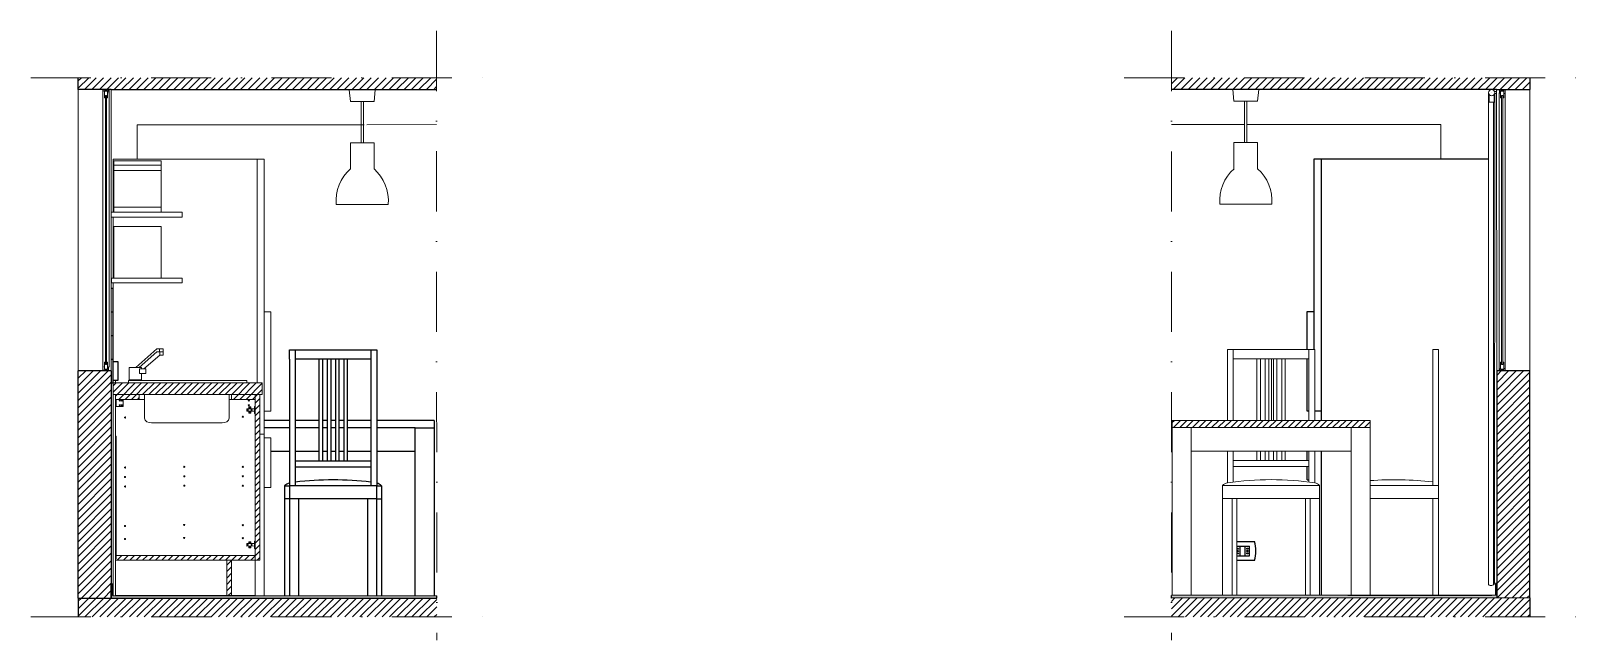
# Model space of a CAD drawing. Header units: millimetres. Extents: x 2019 to 2683, y 1682 to 2618.
# Drawn here: x 2024 to 2678, y 1682 to 1940 of the extents above; entities that cross this region are included whole.
import ezdxf

# ---------------------------------------------------------------- set-up
doc = ezdxf.new("R2010")
doc.units = ezdxf.units.MM
doc.linetypes.add('DASHDOTX2', pattern=[50.8, 25.4, -12.7, 0, -12.7])
for name, color, linetype, lineweight in [('Accessori', 161, 'Continuous', 15), ('Arredi', 61, 'Continuous', 18), ('Campiture', 11, 'Continuous', 18), ('Giunzioni', 3, 'Continuous', 18), ('Linee tratto punto', 100, 'Continuous', 18), ('Serramenti', 120, 'Continuous', 18)]:
    doc.layers.add(name, color=color, linetype=linetype, lineweight=lineweight)
for name, color, linetype in [('Battiscopa e pavimento', 34, 'Continuous'), ('Campitura', 11, 'Continuous'), ('Muri', 7, 'Continuous'), ('Oggetti dietro', 80, 'Continuous'), ('Piastrelle parete', 34, 'Continuous'), ('Prese', 161, 'Continuous')]:
    doc.layers.add(name, color=color, linetype=linetype)

msp = doc.modelspace()

# ---------------------------------------------------------------- hatches: boundary and pattern name
at = {"layer": 'Battiscopa e pavimento'}
h = msp.add_hatch(color=256, dxfattribs=at)
h.dxf.hatch_style = 1
h.paths.add_polyline_path([(2058.36, 1699.99), (2058.36, 1705.99), (2058.86, 1705.99), (2058.86, 1700.99), (2195.99, 1700.97), (2195.99, 1699.97)])
h = msp.add_hatch(color=256, dxfattribs=at)
h.dxf.hatch_style = 1
h.paths.add_polyline_path([(2644.33, 1700.08), (2644.33, 1706.08), (2643.83, 1706.08), (2643.83, 1701.24), (2506.74, 1701.1), (2506.74, 1699.97)])
at = {"layer": 'Campitura'}
h = msp.add_hatch(dxfattribs=at)
h.set_pattern_fill('ANSI31', color=256, scale=0.7)
h.paths.add_polyline_path([(2195.96, 1915.03), (2195.96, 1919.99), (2044.36, 1919.97), (2044.36, 1915.01), (2058.36, 1915.01)])
h = msp.add_hatch(dxfattribs=at)
h.set_pattern_fill('ANSI31', color=256, scale=0.7)
h.set_pattern_definition([(45, (968.2634, -557.755), (-1.5715448, 1.5715448), [])])
h.paths.add_polyline_path([(2658.32, 1915.02), (2658.32, 1919.98), (2506.72, 1919.97), (2506.72, 1915.01), (2532.73, 1915.01), (2532.72, 1915.02), (2543.72, 1915.02), (2644.32, 1915.02)])
h.paths.add_polyline_path([(2658.35, 1796.12), (2644.35, 1796.12), (2644.37, 1700), (2658.36, 1700)])
h = msp.add_hatch(dxfattribs=at)
h.set_pattern_fill('ANSI31', color=256, scale=0.7)
edge = h.paths.add_edge_path()
edge.add_line((2058.36, 1796.11), (2044.36, 1796.11))
edge.add_line((2044.36, 1699.99), (2044.36, 1796.11))
edge.add_line((2058.36, 1796.11), (2058.36, 1699.99))
edge.add_line((2044.36, 1699.99), (2195.99, 1699.99))
at = {"layer": 'Campiture'}
h = msp.add_hatch(dxfattribs=at)
h.set_pattern_fill('ANSI31', color=256, scale=0.7)
h.paths.add_polyline_path([(2195.99, 1699.99), (2195.99, 1700.97), (2195.99, 1700.97), (2195.98, 1692.01), (2044.35, 1691.99), (2044.36, 1699.99), (2058.36, 1699.99), (2058.36, 1705.99), (2058.36, 1699.99), (2058.36, 1699.99)])
h = msp.add_hatch(dxfattribs=at)
h.set_pattern_fill('ANSI31', color=256, scale=0.7)
h.set_pattern_definition([(45, (462.3724, -0.047), (-1.5715448, 1.5715448), [])])
h.paths.add_polyline_path([(2658.36, 1699.94), (2658.36, 1700.92), (2658.36, 1700.92), (2658.35, 1692.05), (2506.72, 1692.03), (2506.74, 1699.94), (2520.73, 1699.94), (2520.73, 1699.97), (2520.73, 1699.97), (2520.73, 1699.94)])
at = {"layer": 'Oggetti dietro'}
h = msp.add_hatch(dxfattribs=at)
h.set_pattern_fill('ANSI31', color=256, scale=0.6)
h.paths.add_polyline_path([(2122.17, 1790.99), (2059.17, 1790.99), (2059.17, 1785.99), (2122.17, 1785.99)])
h.paths.add_polyline_path([(2070.17, 1785.99), (2060.17, 1785.99), (2060.17, 1783.99), (2063.37, 1783.99), (2070.17, 1783.99)])
h.paths.add_polyline_path([(2119.17, 1785.99), (2109.17, 1785.99), (2109.17, 1783.99), (2119.17, 1783.99)])
h.paths.add_polyline_path([(2121.17, 1785.99), (2119.17, 1785.99), (2119.17, 1783.99), (2119.17, 1780.99), (2119.17, 1780.99), (2119.17, 1778), (2119.17, 1715.99), (2121.17, 1715.99)])
h.paths.add_polyline_path([(2119.17, 1717.99), (2060.37, 1717.99), (2060.37, 1716.49), (2060.17, 1716.49), (2060.17, 1715.99), (2119.17, 1715.99)])
h.paths.add_polyline_path([(2109.17, 1715.99), (2107.17, 1715.99), (2107.17, 1700.99), (2109.17, 1700.99)])
h = msp.add_hatch(dxfattribs=at)
h.set_pattern_fill('ANSI31', color=256, scale=0.6)
h.paths.add_polyline_path([(2590.76, 1775.1), (2507.06, 1775.1), (2507.06, 1772.1), (2590.76, 1772.1)])
at = {"layer": 'Serramenti'}
for points in [[(2055.02, 1913.34), (2054.77, 1913.34), (2054.77, 1915.01), (2057.4, 1915.01), (2057.4, 1913.34), (2057.15, 1913.34), (2057.15, 1914.76), (2055.02, 1914.76)], [(2054.77, 1915), (2057.4, 1915), (2057.4, 1913.34), (2057.15, 1913.34), (2057.15, 1914.75), (2055.02, 1914.75), (2055.02, 1913.34), (2054.77, 1913.34)], [(2647.94, 1915.02), (2645.32, 1915.02), (2645.32, 1913.35), (2645.57, 1913.35), (2645.57, 1914.77), (2647.69, 1914.77), (2647.69, 1913.35), (2647.94, 1913.35)], [(2647.69, 1913.35), (2647.94, 1913.35), (2647.94, 1915.02), (2645.32, 1915.02), (2645.32, 1913.35), (2645.57, 1913.35), (2645.57, 1914.77), (2647.69, 1914.77)], [(2054.78, 1796.11), (2057.4, 1796.11), (2057.4, 1797.77), (2057.15, 1797.77), (2057.15, 1796.36), (2055.03, 1796.36), (2055.03, 1797.77), (2054.78, 1797.77)], [(2055.03, 1797.77), (2054.78, 1797.77), (2054.78, 1796.11), (2057.4, 1796.11), (2057.4, 1797.77), (2057.15, 1797.77), (2057.15, 1796.36), (2055.03, 1796.36)], [(2647.95, 1796.12), (2645.32, 1796.12), (2645.32, 1797.79), (2645.57, 1797.79), (2645.57, 1796.37), (2647.7, 1796.37), (2647.7, 1797.79), (2647.95, 1797.79)], [(2647.7, 1797.78), (2647.95, 1797.78), (2647.95, 1796.12), (2645.32, 1796.12), (2645.32, 1797.78), (2645.57, 1797.78), (2645.57, 1796.37), (2647.7, 1796.37)]]:
    msp.add_hatch(color=256, dxfattribs=at).paths.add_polyline_path(points)

# ---------------------------------------------------------------- linework, layer by layer
at = {"layer": 'Accessori'}
for p, q in [((2169.97, 1914.92), (2158.97, 1914.92)), ((2158.97, 1914.92), (2159.47, 1909.92)), ((2169.47, 1909.92), (2159.47, 1909.92)), ((2163.97, 1892.42), (2163.97, 1909.92)), ((2164.97, 1892.42), (2164.97, 1909.92)), ((2169.97, 1914.92), (2169.47, 1909.92)), ((2532.72, 1915.02), (2533.22, 1910.02)), ((2532.72, 1915.02), (2543.72, 1915.02)), ((2533.22, 1910.02), (2543.22, 1910.02)), ((2537.72, 1892.52), (2537.72, 1910.02)), ((2538.72, 1892.52), (2538.72, 1910.02)), ((2543.72, 1915.02), (2543.22, 1910.02)), ((2159.47, 1892.42), (2159.47, 1881.42)), ((2169.47, 1892.42), (2159.47, 1892.42)), ((2169.47, 1892.42), (2169.47, 1881.42)), ((2533.22, 1892.52), (2543.22, 1892.52)), ((2533.22, 1892.52), (2533.22, 1881.52)), ((2543.22, 1892.52), (2543.22, 1881.52)), ((2079.45, 1884.83), (2059.37, 1884.83)), ((2059.37, 1884.83), (2059.37, 1863.07)), ((2079.45, 1863.07), (2079.45, 1884.83)), ((2079.45, 1882.94), (2059.37, 1882.94)), ((2079.45, 1880.76), (2059.37, 1880.76)), ((2079.45, 1865.22), (2059.37, 1865.22)), ((2175.47, 1866.42), (2153.47, 1866.42)), ((2527.22, 1866.52), (2549.22, 1866.52)), ((2059.37, 1863.07), (2079.45, 1863.07)), ((2079.45, 1857.05), (2059.37, 1857.05)), ((2059.37, 1857.05), (2059.37, 1835.29)), ((2079.45, 1835.29), (2079.45, 1857.05)), ((2059.37, 1835.29), (2079.45, 1835.29)), ((2060.17, 1783.99), (2060.17, 1780.99)), ((2060.17, 1780.99), (2063.37, 1780.99)), ((2060.36, 1780.98), (2060.36, 1783.99)), ((2063.37, 1780.99), (2063.37, 1783.99)), ((2118.87, 1779.99), (2115.67, 1779.99)), ((2115.67, 1779.99), (2115.67, 1778.99)), ((2115.67, 1778.99), (2118.87, 1779)), ((2116.57, 1780.79), (2116.57, 1779.99)), ((2116.57, 1780.79), (2116.57, 1780.79)), ((2116.57, 1780.79), (2117.37, 1780.79)), ((2116.57, 1778.19), (2116.57, 1778.99)), ((2117.37, 1779.99), (2117.37, 1780.79)), ((2117.37, 1778.99), (2117.37, 1778.19)), ((2119.17, 1780.99), (2118.87, 1780.99)), ((2118.87, 1780.99), (2118.87, 1778)), ((2119.17, 1780.99), (2119.17, 1778)), ((2116.57, 1778.19), (2117.37, 1778.19)), ((2119.17, 1778), (2118.87, 1778)), ((2060.17, 1768.39), (2060.37, 1768.39)), ((2060.37, 1716.49), (2060.37, 1768.39)), ((2118.87, 1722.98), (2115.66, 1722.98)), ((2115.66, 1722.98), (2115.66, 1721.98)), ((2115.66, 1721.98), (2118.87, 1721.99)), ((2116.57, 1723.78), (2116.57, 1722.98)), ((2116.57, 1723.78), (2116.57, 1723.78)), ((2116.57, 1723.78), (2117.37, 1723.78)), ((2116.57, 1721.18), (2116.57, 1721.98)), ((2116.57, 1721.18), (2117.37, 1721.18)), ((2117.37, 1722.98), (2117.37, 1723.78)), ((2117.37, 1721.98), (2117.37, 1721.18)), ((2119.16, 1723.98), (2118.86, 1723.98)), ((2118.86, 1723.98), (2118.87, 1720.99)), ((2119.17, 1720.99), (2118.87, 1720.99)), ((2119.16, 1723.98), (2119.17, 1720.99)), ((2060.37, 1716.49), (2060.17, 1716.49))]:
    msp.add_line(p, q, dxfattribs=at)
at = {"layer": 'Accessori', "lineweight": 20, "transparency": 33554687}
for p, q in [((2640.88, 1913.65), (2640.88, 1909.65)), ((2640.88, 1909.65), (2640.89, 1705.72)), ((2640.88, 1909.65), (2641.18, 1909.65)), ((2641.18, 1909.65), (2641.18, 1912.81)), ((2641.18, 1909.65), (2643.22, 1909.65)), ((2643, 1705.58), (2643, 1909.65)), ((2643.22, 1909.65), (2643.22, 1912.81)), ((2643.52, 1909.65), (2643.22, 1909.65)), ((2643.41, 1914.17), (2644.32, 1914.17)), ((2643.52, 1909.65), (2643.42, 1706.08)), ((2643.52, 1913.65), (2643.52, 1909.65)), ((2643.52, 1913.24), (2644.32, 1913.24))]:
    msp.add_line(p, q, dxfattribs=at)
for radius in [1.32, 0.00848]:
    msp.add_circle((2642.2, 1913.65), radius, dxfattribs=at)
at = {"layer": 'Accessori'}
for centre, radius in [((2061.96, 1783.49), 0.25), ((2061.96, 1781.49), 0.25), ((2062.79, 1783.49), 0.25), ((2062.79, 1781.49), 0.25), ((2116.07, 1779.49), 0.2), ((2116.54, 1783.49), 0.25), ((2116.55, 1781.49), 0.25), ((2116.97, 1780.39), 0.2), ((2117.69, 1779.49), 0.2), ((2064.16, 1776.32), 0.248), ((2113.99, 1776.64), 0.248), ((2116.97, 1778.59), 0.2), ((2064.16, 1755.15), 0.248), ((2089.24, 1755.47), 0.248), ((2113.99, 1755.47), 0.248), ((2064.16, 1751.15), 0.248), ((2064.16, 1747.15), 0.248), ((2089.24, 1751.47), 0.248), ((2089.24, 1747.47), 0.248), ((2113.99, 1751.47), 0.248), ((2113.99, 1747.47), 0.248), ((2064.16, 1730.45), 0.248), ((2089.21, 1730.89), 0.248), ((2113.99, 1730.77), 0.248), ((2064.16, 1724.95), 0.248), ((2089.21, 1725.39), 0.248), ((2113.99, 1725.27), 0.248), ((2116.06, 1722.48), 0.2), ((2116.97, 1723.38), 0.2), ((2116.97, 1721.58), 0.2), ((2117.69, 1722.48), 0.2)]:
    msp.add_circle(centre, radius, dxfattribs=at)
for centre, start, end in [((2171.28, 1868), 131.34561, 185.05145), ((2157.66, 1868), 354.94843, 48.65427), ((2545.04, 1868.09), 131.34567, 185.05151), ((2531.41, 1868.09), 354.94849, 48.65433)]:
    msp.add_arc(centre, 17.88, start, end, dxfattribs=at)
at = {"layer": 'Accessori', "lineweight": 20, "transparency": 33554687}
msp.add_arc((2642.02, 1706.81), 1.57, 223.96717, 332.42394, dxfattribs=at)
at = {"layer": 'Arredi'}
for p, q in [((2059.17, 1885.5), (2123.07, 1885.49)), ((2059.17, 1885.5), (2059.17, 1863.07)), ((2120.07, 1885.49), (2120.07, 1790.99)), ((2123.07, 1885.49), (2123.07, 1700.98)), ((2088.36, 1861.04), (2058.36, 1861.07)), ((2058.37, 1863.07), (2088.36, 1863.07)), ((2059.17, 1861.07), (2059.17, 1835.29)), ((2088.36, 1863.07), (2088.36, 1861.04)), ((2058.35, 1835.29), (2088.33, 1835.29)), ((2088.33, 1833.25), (2058.35, 1833.29)), ((2059.17, 1833.29), (2059.17, 1830.99)), ((2088.33, 1835.29), (2088.33, 1833.25)), ((2125.88, 1821.02), (2123.07, 1821.02)), ((2125.88, 1778.94), (2125.88, 1821.02)), ((2068.72, 1797.51), (2077.66, 1805.34)), ((2077.66, 1805.34), (2080.27, 1805.34)), ((2078.82, 1802.74), (2078.8, 1805.34)), ((2080.27, 1805.34), (2080.27, 1804.03)), ((2530.41, 1805.1), (2567.41, 1805.1)), ((2530.41, 1805.1), (2530.41, 1775.1)), ((2532.91, 1805.1), (2532.91, 1775.1)), ((2564.91, 1805.1), (2564.91, 1775.1)), ((2567.41, 1805.1), (2567.41, 1775.1)), ((2619.76, 1805.1), (2617.26, 1805.1)), ((2617.26, 1805.1), (2617.26, 1747.6)), ((2619.76, 1701.1), (2619.76, 1805.1)), ((2077.66, 1804.03), (2070.21, 1797.51)), ((2078.82, 1802.74), (2072.08, 1796.86)), ((2080.27, 1804.03), (2077.66, 1804.03)), ((2080.27, 1802.73), (2078.8, 1802.73)), ((2080.27, 1804.03), (2080.27, 1802.73)), ((2564.91, 1801.1), (2532.91, 1801.1)), ((2542.91, 1801.1), (2542.92, 1775.1)), ((2544.41, 1801.1), (2544.41, 1775.1)), ((2546.41, 1801.1), (2546.41, 1775.1)), ((2547.91, 1801.1), (2547.91, 1775.1)), ((2549.05, 1801.1), (2549.05, 1775.1)), ((2549.91, 1801.1), (2549.91, 1775.1)), ((2551.41, 1801.1), (2551.41, 1775.1)), ((2553.41, 1801.1), (2553.41, 1775.1)), ((2554.91, 1801.1), (2554.91, 1775.1)), ((2060.18, 1790.99), (2060.18, 1792.02)), ((2065.67, 1790.99), (2065.67, 1791.99)), ((2065.67, 1791.99), (2111.46, 1791.98)), ((2065.9, 1794.9), (2065.9, 1797.51)), ((2065.9, 1797.51), (2071.12, 1797.51)), ((2065.9, 1792.3), (2065.9, 1794.9)), ((2071.12, 1792.3), (2065.9, 1792.3)), ((2066.39, 1797.51), (2068.71, 1797.51)), ((2066.39, 1792.3), (2066.39, 1791.99)), ((2067.2, 1791.99), (2067.2, 1792.3)), ((2069.81, 1792.3), (2069.81, 1791.99)), ((2069.84, 1792.3), (2069.84, 1791.99)), ((2070.31, 1794.9), (2070.31, 1796.86)), ((2070.31, 1796.86), (2072.92, 1796.86)), ((2072.92, 1794.9), (2070.31, 1794.9)), ((2071.12, 1797.51), (2071.12, 1796.86)), ((2071.12, 1794.9), (2071.12, 1792.3)), ((2072.92, 1796.86), (2072.92, 1794.9)), ((2111.46, 1791.98), (2115.67, 1791.98)), ((2115.67, 1791.98), (2115.67, 1790.99)), ((2059.17, 1785.99), (2059.17, 1790.99)), ((2059.17, 1790.99), (2122.17, 1790.99)), ((2059.17, 1785.99), (2122.17, 1785.99)), ((2059.17, 1785.99), (2059.17, 1700.99)), ((2060.17, 1700.99), (2060.17, 1785.99)), ((2064.67, 1790.99), (2116.67, 1790.99)), ((2070.17, 1783.99), (2070.17, 1785.99)), ((2072.37, 1785.99), (2072.37, 1775.99)), ((2108.23, 1785.99), (2108.23, 1775.99)), ((2109.17, 1783.99), (2109.17, 1785.99)), ((2119.17, 1785.99), (2119.17, 1700.99)), ((2121.17, 1715.99), (2121.17, 1785.99)), ((2122.17, 1785.99), (2122.17, 1790.99)), ((2060.17, 1783.99), (2070.17, 1783.99)), ((2070.17, 1783.99), (2072.37, 1783.99)), ((2108.23, 1783.99), (2109.17, 1783.99)), ((2119.17, 1783.99), (2109.17, 1783.99)), ((2123.07, 1778.94), (2125.88, 1778.94)), ((2075.3, 1773.99), (2105.3, 1773.99)), ((2590.76, 1775.1), (2507.06, 1775.1)), ((2507.06, 1775.1), (2507.06, 1772.1)), ((2590.76, 1775.1), (2590.76, 1701.19)), ((2123.07, 1769.24), (2121.17, 1769.24)), ((2125.88, 1767.74), (2123.07, 1767.74)), ((2125.88, 1746.7), (2125.88, 1767.74)), ((2507.06, 1772.1), (2590.76, 1772.1)), ((2507.06, 1772.1), (2507.06, 1701.1)), ((2515.06, 1701.11), (2515.06, 1772.1)), ((2582.76, 1701.18), (2582.76, 1772.1)), ((2582.76, 1762.07), (2515.06, 1762.07)), ((2530.41, 1762.1), (2530.41, 1748.68)), ((2532.91, 1762.1), (2532.91, 1749.02)), ((2542.92, 1762.1), (2542.92, 1758.1)), ((2544.41, 1762.1), (2544.41, 1758.1)), ((2546.41, 1762.1), (2546.41, 1758.1)), ((2547.91, 1762.1), (2547.91, 1758.1)), ((2549.91, 1762.1), (2549.91, 1758.1)), ((2551.41, 1762.1), (2551.41, 1758.1)), ((2553.41, 1762.1), (2553.41, 1758.1)), ((2554.91, 1762.1), (2554.91, 1758.1)), ((2564.91, 1762.1), (2564.91, 1749.02)), ((2567.41, 1762.1), (2567.41, 1748.68)), ((2532.91, 1758.1), (2564.91, 1758.1)), ((2532.91, 1755.6), (2564.91, 1755.6)), ((2123.07, 1746.7), (2125.88, 1746.7)), ((2528.41, 1747.6), (2530.41, 1747.6)), ((2528.41, 1747.6), (2528.41, 1701.1)), ((2567.41, 1747.6), (2530.41, 1747.6)), ((2567.41, 1747.6), (2569.41, 1747.6)), ((2569.41, 1747.6), (2569.41, 1701.16)), ((2590.76, 1747.6), (2619.76, 1747.6)), ((2530.41, 1742.1), (2528.41, 1742.1)), ((2567.41, 1742.1), (2530.41, 1742.1)), ((2532.41, 1742.1), (2532.41, 1701.1)), ((2534.41, 1701.1), (2534.41, 1742.1)), ((2563.41, 1742.1), (2563.41, 1701.1)), ((2565.41, 1742.1), (2565.41, 1701.16)), ((2567.41, 1742.1), (2569.41, 1742.1)), ((2619.76, 1742.1), (2590.76, 1742.1)), ((2617.26, 1742.1), (2617.26, 1701.1)), ((2060.17, 1715.99), (2121.17, 1715.99)), ((2060.37, 1717.99), (2119.17, 1717.99)), ((2107.17, 1700.99), (2107.17, 1715.99)), ((2109.17, 1715.99), (2109.17, 1700.99)), ((2060.17, 1700.99), (2119.17, 1700.99)), ((2060.37, 1700.99), (2123.07, 1700.98)), ((2642.33, 1701.08), (2581.33, 1701.08)), ((2122.56, 1699.98), (2121.36, 1699.98))]:
    msp.add_line(p, q, dxfattribs=at)
for centre, radius, start, end in [((2531.3, 1744.62), 4.15, 102.41239, 134.18294), ((2548.91, 1622.6), 127.43, 81.65114, 98.34688), ((2566.54, 1744.66), 4.11, 45.64465, 77.76001), ((2601.26, 1615.12), 134.9, 83.18854, 94.46402)]:
    msp.add_arc(centre, radius, start, end, dxfattribs=at)
for points in [[(2072.37, 1775.99), (2072.37, 1774.8), (2074.11, 1773.99), (2075.3, 1773.99)], [(2108.23, 1775.99), (2108.23, 1774.8), (2106.48, 1773.99), (2105.3, 1773.99)]]:
    msp.add_open_spline(points, degree=3, dxfattribs=at)
at = {"layer": 'Battiscopa e pavimento'}
for p, q in [((2058.36, 1699.99), (2058.36, 1705.99)), ((2058.36, 1705.99), (2058.86, 1705.99)), ((2058.86, 1705.99), (2058.86, 1700.99)), ((2058.86, 1700.99), (2195.99, 1700.97)), ((2195.99, 1699.97), (2195.99, 1700.97)), ((2506.74, 1699.94), (2506.73, 1701.1)), ((2643.83, 1701.24), (2506.74, 1701.1)), ((2644.33, 1706.08), (2643.83, 1706.08)), ((2643.83, 1706.08), (2643.83, 1701.08))]:
    msp.add_line(p, q, dxfattribs=at)
at = {"layer": 'Giunzioni'}
for p, q in [((2060.17, 1783.99), (2063.37, 1783.99)), ((2119.17, 1780.99), (2119.17, 1780.99))]:
    msp.add_line(p, q, dxfattribs=at)
at = {"layer": 'Linee tratto punto', "linetype": 'DASHDOTX2'}
for p, q in [((2195.95, 1939.76), (2195.99, 1682.23)), ((2506.72, 1939.74), (2506.74, 1682.21)), ((2024.36, 1919.96), (2215.96, 1919.99)), ((2486.72, 1919.95), (2678.32, 1919.98)), ((2024.36, 1691.98), (2215.96, 1692.01)), ((2486.74, 1692.03), (2678.34, 1692.06))]:
    msp.add_line(p, q, dxfattribs=at)
at = {"layer": 'Muri'}
for p, q in [((2044.36, 1915.01), (2044.36, 1919.97)), ((2658.32, 1919.98), (2658.32, 1915.02)), ((2058.36, 1915.01), (2044.36, 1915.01)), ((2058.36, 1915.01), (2195.96, 1915.03)), ((2644.32, 1915.02), (2506.72, 1915.01)), ((2644.32, 1915.02), (2658.32, 1915.02)), ((2058.36, 1835.29), (2058.36, 1833.29)), ((2044.36, 1699.99), (2044.36, 1796.11)), ((2058.36, 1796.11), (2044.36, 1796.11)), ((2058.36, 1796.11), (2058.36, 1699.99)), ((2644.33, 1796.12), (2658.36, 1796.12)), ((2644.35, 1796.12), (2644.37, 1700)), ((2658.36, 1700), (2658.36, 1796.12)), ((2044.36, 1699.99), (2195.99, 1699.99)), ((2044.36, 1699.99), (2044.37, 1691.99)), ((2658.36, 1700), (2506.74, 1699.97)), ((2658.36, 1700.01), (2658.36, 1692.05))]:
    msp.add_line(p, q, dxfattribs=at)
at = {"layer": 'Oggetti dietro'}
for p, q in [((2640.89, 1885.6), (2567.04, 1885.59)), ((2567.04, 1885.59), (2567.04, 1805.1)), ((2570.04, 1885.59), (2570.04, 1801.1)), ((2564.23, 1805.1), (2564.23, 1821.11)), ((2564.23, 1821.11), (2567.04, 1821.11)), ((2133.66, 1800.99), (2133.66, 1804.99)), ((2133.66, 1804.99), (2170.66, 1804.99)), ((2136.16, 1804.99), (2136.16, 1747.49)), ((2168.16, 1804.99), (2168.16, 1747.49)), ((2170.66, 1804.99), (2170.66, 1800.99)), ((2133.66, 1800.99), (2133.66, 1747.49)), ((2168.16, 1800.99), (2136.16, 1800.99)), ((2146.16, 1800.99), (2146.17, 1757.99)), ((2147.66, 1800.99), (2147.66, 1757.99)), ((2149.66, 1800.99), (2149.66, 1757.99)), ((2151.16, 1800.99), (2151.16, 1757.99)), ((2168.16, 1800.99), (2152.16, 1800.99)), ((2153.16, 1800.99), (2153.16, 1757.99)), ((2154.66, 1800.99), (2154.66, 1757.99)), ((2156.66, 1800.99), (2156.66, 1757.99)), ((2158.16, 1800.99), (2158.16, 1757.99)), ((2170.66, 1800.99), (2170.66, 1747.49)), ((2564.23, 1779.03), (2564.23, 1801.1)), ((2570.04, 1801.1), (2570.04, 1775.1)), ((2564.91, 1779.03), (2564.23, 1779.03)), ((2570.04, 1779.03), (2567.41, 1779.03)), ((2133.66, 1774.99), (2123.07, 1774.99)), ((2146.16, 1774.99), (2136.16, 1774.99)), ((2149.66, 1774.99), (2147.66, 1774.99)), ((2153.16, 1774.99), (2151.16, 1774.99)), ((2156.66, 1774.99), (2154.66, 1774.99)), ((2168.16, 1774.99), (2158.16, 1774.99)), ((2194.89, 1774.99), (2170.66, 1774.99)), ((2194.89, 1774.99), (2194.89, 1700.99)), ((2133.66, 1771.99), (2123.07, 1771.99)), ((2146.16, 1771.99), (2136.16, 1771.99)), ((2149.66, 1771.99), (2147.66, 1771.99)), ((2153.16, 1771.99), (2151.16, 1771.99)), ((2156.66, 1771.99), (2154.66, 1771.99)), ((2168.16, 1771.99), (2158.16, 1771.99)), ((2186.89, 1771.99), (2170.66, 1771.99)), ((2186.89, 1700.99), (2186.89, 1771.99)), ((2186.89, 1771.99), (2194.89, 1771.99)), ((2133.66, 1761.99), (2125.88, 1761.99)), ((2146.17, 1761.99), (2136.16, 1761.99)), ((2149.66, 1761.99), (2147.66, 1761.99)), ((2153.16, 1761.99), (2151.16, 1761.99)), ((2156.66, 1761.99), (2154.66, 1761.99)), ((2168.16, 1761.99), (2158.16, 1761.99)), ((2186.89, 1761.99), (2170.66, 1761.99)), ((2564.23, 1758.1), (2564.23, 1762.07)), ((2570.04, 1762.07), (2570.04, 1701.16)), ((2136.16, 1757.99), (2168.16, 1757.99)), ((2136.16, 1755.49), (2168.16, 1755.49)), ((2564.23, 1750), (2564.23, 1755.6)), ((2131.66, 1747.49), (2133.66, 1747.49)), ((2131.66, 1747.49), (2131.66, 1700.99)), ((2170.66, 1747.49), (2133.66, 1747.49)), ((2133.66, 1747.49), (2133.66, 1700.99)), ((2170.66, 1747.49), (2172.66, 1747.49)), ((2170.66, 1700.99), (2170.66, 1747.49)), ((2172.66, 1747.49), (2172.66, 1700.99)), ((2564.23, 1750), (2564.91, 1750)), ((2133.66, 1741.99), (2131.66, 1741.99)), ((2170.66, 1741.99), (2133.66, 1741.99)), ((2137.66, 1700.99), (2137.66, 1741.99)), ((2166.66, 1741.99), (2166.66, 1700.99)), ((2170.66, 1741.99), (2172.66, 1741.99))]:
    msp.add_line(p, q, dxfattribs=at)
for centre, radius, start, end in [((2136.03, 1741.77), 7.2, 109.218, 127.37734), ((2152.16, 1615.02), 134.9, 83.18854, 96.81146), ((2168.29, 1741.77), 7.2, 52.62266, 70.782)]:
    msp.add_arc(centre, radius, start, end, dxfattribs=at)
at = {"layer": 'Piastrelle parete'}
for p, q in [((2058.37, 1830.99), (2059.17, 1830.99)), ((2059.17, 1790.99), (2059.17, 1830.99)), ((2058.37, 1820.99), (2059.17, 1820.99)), ((2058.37, 1810.99), (2059.17, 1810.99)), ((2058.37, 1800.99), (2059.17, 1800.99)), ((2058.37, 1790.99), (2059.17, 1790.99))]:
    msp.add_line(p, q, dxfattribs=at)
at = {"layer": 'Prese'}
for p, q in [((2059.17, 1800.02), (2061.17, 1800.02)), ((2061.17, 1800.02), (2061.17, 1792.02)), ((2061.17, 1792.02), (2059.17, 1792.02)), ((2534.41, 1723.85), (2541.84, 1723.85)), ((2534.41, 1721.85), (2539.84, 1721.85)), ((2535.84, 1717.85), (2535.84, 1721.85)), ((2537.84, 1721.85), (2537.84, 1717.85)), ((2539.84, 1717.85), (2539.84, 1721.85)), ((2534.41, 1717.85), (2539.84, 1717.85)), ((2541.84, 1715.85), (2534.41, 1715.85))]:
    msp.add_line(p, q, dxfattribs=at)
for centre in [(2534.84, 1720.85), (2534.84, 1719.85), (2538.84, 1720.85), (2538.84, 1719.85), (2534.84, 1718.85), (2538.84, 1718.85)]:
    msp.add_circle(centre, 0.25, dxfattribs=at)
msp.add_arc((2529.59, 1719.85), 12.89, 341.91952, 18.08048, dxfattribs=at)
at = {"layer": 'Serramenti'}
for p, q in [((2044.36, 1915.01), (2044.36, 1796.11)), ((2054.78, 1797.61), (2054.77, 1915.01)), ((2055.02, 1914.14), (2054.77, 1914.14)), ((2055.02, 1914.76), (2057.15, 1914.76)), ((2055.42, 1914.34), (2055.42, 1911.42)), ((2056.75, 1914.34), (2055.42, 1914.34)), ((2055.83, 1911.42), (2055.42, 1911.42)), ((2055.84, 1798.69), (2055.83, 1912.42)), ((2055.83, 1912.42), (2056.33, 1912.42)), ((2056.34, 1798.69), (2056.33, 1912.42)), ((2056.75, 1911.42), (2056.33, 1911.42)), ((2056.75, 1914.34), (2056.75, 1911.42)), ((2057.15, 1914.14), (2057.15, 1914.76)), ((2057.4, 1914.14), (2057.15, 1914.14)), ((2057.4, 1797.61), (2057.4, 1915.01)), ((2058.36, 1915.01), (2058.36, 1798.61)), ((2644.32, 1915.02), (2644.35, 1796.12)), ((2645.32, 1913.52), (2645.32, 1796.12)), ((2645.32, 1913.35), (2645.57, 1913.35)), ((2645.57, 1913.35), (2645.57, 1914.77)), ((2645.57, 1914.77), (2647.69, 1914.77)), ((2645.96, 1914.35), (2647.3, 1914.35)), ((2645.96, 1914.35), (2645.96, 1911.44)), ((2645.96, 1911.44), (2646.38, 1911.44)), ((2646.38, 1912.44), (2646.38, 1798.71)), ((2646.38, 1912.44), (2646.88, 1912.44)), ((2646.88, 1912.44), (2646.88, 1798.71)), ((2646.88, 1911.44), (2647.3, 1911.44)), ((2647.3, 1914.35), (2647.3, 1911.44)), ((2647.69, 1913.35), (2647.94, 1913.35)), ((2647.94, 1913.35), (2647.94, 1915.02)), ((2647.94, 1913.52), (2647.95, 1796.12)), ((2658.32, 1915.02), (2658.36, 1796.12)), ((2165.37, 1900.12), (2069.36, 1900.12)), ((2069.36, 1900.12), (2069.36, 1885.49)), ((2195.96, 1900.13), (2166.37, 1900.12)), ((2506.72, 1900.22), (2537.72, 1900.22)), ((2538.72, 1900.22), (2620.74, 1900.22)), ((2620.74, 1900.22), (2620.74, 1885.59)), ((2055.42, 1796.77), (2055.42, 1799.69)), ((2055.84, 1799.69), (2055.42, 1799.69)), ((2056.34, 1798.69), (2055.84, 1798.69)), ((2056.76, 1799.69), (2056.34, 1799.69)), ((2056.76, 1796.77), (2056.76, 1799.69)), ((2058.36, 1798.61), (2058.36, 1796.11)), ((2645.97, 1796.79), (2645.97, 1799.71)), ((2645.97, 1799.71), (2646.38, 1799.71)), ((2646.88, 1798.71), (2646.38, 1798.71)), ((2646.88, 1799.71), (2647.3, 1799.71)), ((2647.3, 1796.79), (2647.3, 1799.71)), ((2054.78, 1797.77), (2054.78, 1796.11)), ((2055.03, 1797.77), (2054.78, 1797.77)), ((2057.15, 1796.36), (2055.03, 1796.36)), ((2056.76, 1796.77), (2055.42, 1796.77)), ((2057.4, 1797.77), (2057.15, 1797.77)), ((2057.15, 1797.77), (2057.15, 1796.36)), ((2645.32, 1796.98), (2645.57, 1796.98)), ((2647.95, 1796.12), (2645.32, 1796.12)), ((2645.57, 1796.98), (2645.57, 1796.37)), ((2647.7, 1796.37), (2645.57, 1796.37)), ((2645.97, 1796.79), (2647.3, 1796.79)), ((2647.7, 1796.98), (2647.95, 1796.98))]:
    msp.add_line(p, q, dxfattribs=at)

doc.saveas('drawing.dxf')
